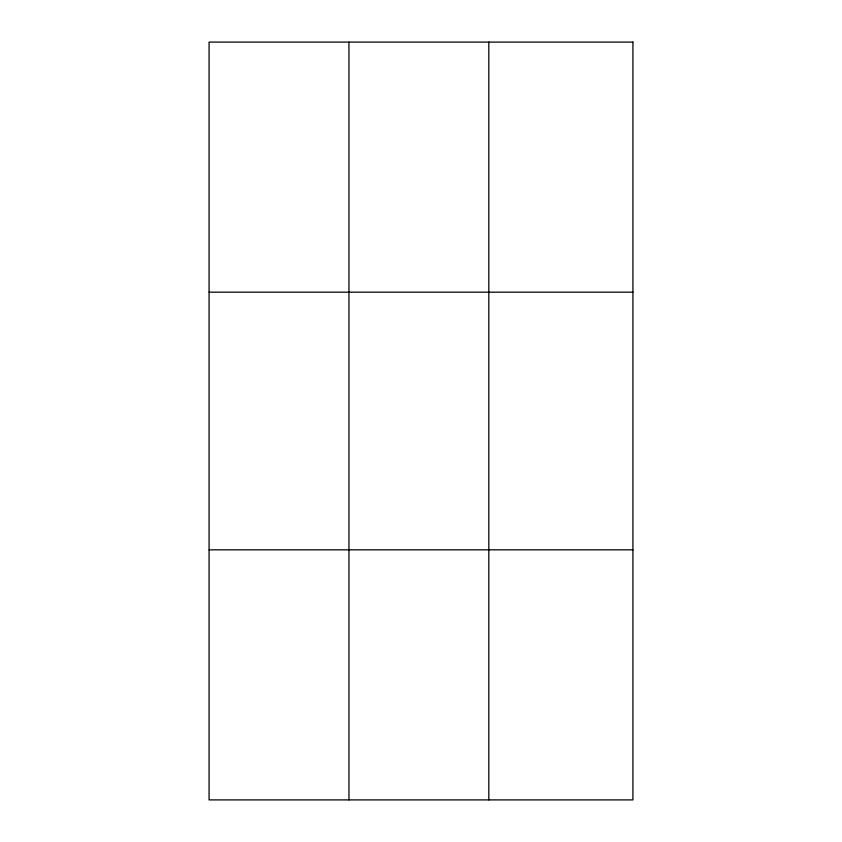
<?xml version="1.0" encoding="UTF-8"?>
<svg xmlns="http://www.w3.org/2000/svg" width="842" height="842" viewBox="0 0 842 842"><rect width="100%" height="100%" fill="white"/><g stroke="black" fill="none" stroke-linecap="round" stroke-linejoin="round"><path stroke-width="1.26" d="M348.946 799.9L348.946 42.1M488.813 799.9L488.813 42.1M209.079 292.174L632.921 292.174M209.079 549.826L632.921 549.826M632.921 42.1L632.921 799.9L209.079 799.9L209.079 42.1L632.921 42.1"/></g></svg>
